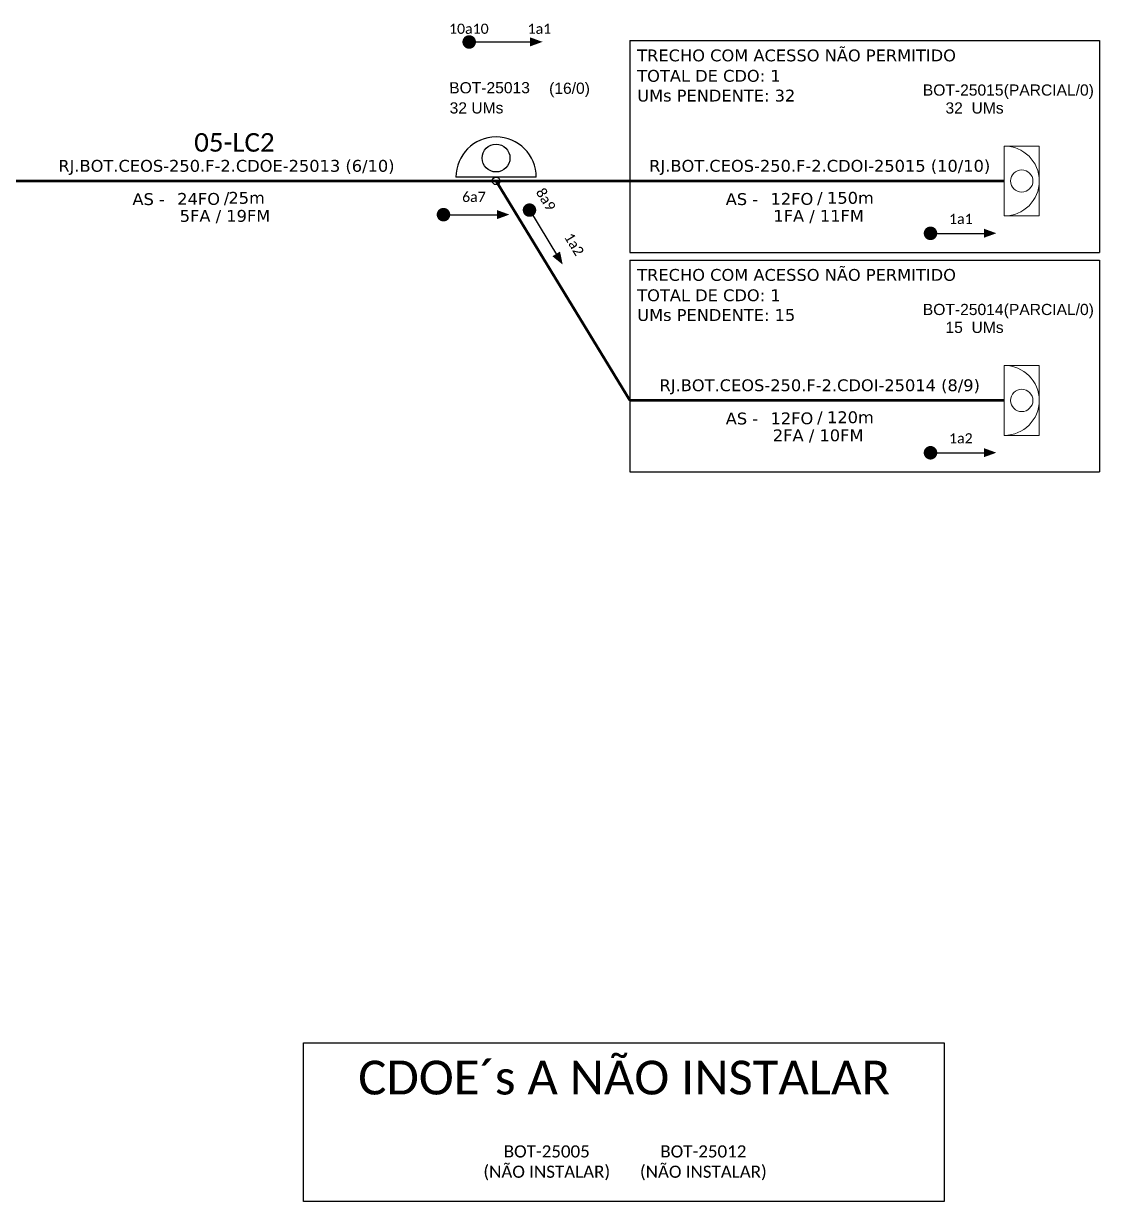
# Model space of a CAD drawing. Header units: millimetres. Extents: x 6890 to 7761, y -602 to 149.
# Drawn here: x 7261 to 7420, y -362.8 to -188.7 of the extents above; entities that cross this region are included whole.
import ezdxf
from ezdxf.enums import TextEntityAlignment as Align

# ---------------------------------------------------------------- set-up
doc = ezdxf.new("R2010")
doc.units = ezdxf.units.MM
for name, color, linetype, lineweight in [("20.0-LEGENDA DOS CDO'S", 1, 'Continuous', 0), ('20.1-CDO_INTERIOR', 1, 'Continuous', 0), ('20.2-CDO_POSTE', 1, 'Continuous', 5), ('40.1-ETIQUETAS', 1, 'Continuous', 20)]:
    doc.layers.add(name, color=color, linetype=linetype, lineweight=lineweight)
for name, color, linetype in [('CABO OPTICO EXISTENTE', 5, 'Continuous'), ('CAP a instalar', 1, 'Continuous'), ('CD de instalação futura', 8, 'Continuous'), ('label_cabos', 7, 'Continuous'), ('PROJETO_FTTH', 1, 'Continuous'), ('SETA', 7, 'Continuous')]:
    doc.layers.add(name, color=color, linetype=linetype)
doc.styles.add('ARIAL', font='arial.ttf')
doc.styles.add('siredit', font='verdana.ttf')
doc.linetypes.add('FENCELINE1', pattern='A,0.25,-0.1,[133,ltypeshp.shx,S=0.1,R=0,X=-0.1,Y=0],-0.1,1', length=1.45)

# ---------------------------------------------------------------- blocks, each defined once
blk = doc.blocks.new('ETIQUETA_RS5F')
at = {"layer": '40.1-ETIQUETAS', "color": 0, "style": 'siredit'}
blk.add_text('/', height=1.5, dxfattribs=at).set_placement((1.55, -1.95), align=Align.MIDDLE_RIGHT)
for tag, p in [('ETIQUETA_R_PRIMARIA', (1.18, 4.1)), ('ETIQUETA_R_SECUNDARIA', (1.18, 2.1)), ('F_ATIVAS/F_MORTAS', (1.11, -4.24))]:
    blk.add_attdef(tag, text='', height=1.5, dxfattribs=at).set_placement(p, align=Align.MIDDLE_CENTER)
for tag, p in [('TIPO_CABO', (-6.62, -2.12)), ('CAP_CABO', (0.37, -2.09))]:
    blk.add_attdef(tag, text='', height=1.5, dxfattribs=at).set_placement(p, align=Align.MIDDLE_RIGHT)
blk.add_attdef('METROS', text='', height=1.5, dxfattribs=at).set_placement((2.11, -1.95), align=Align.MIDDLE_LEFT)
for tag, p in [('FUSÃO_1', (0.82, -8.39)), ('FUSÃO_2', (0.82, -10.6)), ('FUSÃO_3', (0.82, -12.93)), ('FUSÃO_4', (0.82, -15.14)), ('FUSÃO_5', (0.82, -17.16))]:
    blk.add_attdef(tag, text='', height=1.5, dxfattribs=at).set_placement(p, align=Align.CENTER)
blk = doc.blocks.new('CDOE-TEXTO PADRÃO')
at = {"layer": "20.0-LEGENDA DOS CDO'S", "color": 0, "style": 'ARIAL'}
for tag, p in [('CDO_N', (0.49, 7.39)), ('CORDOALHA', (0.5, 4.33)), ('SAP', (0.51, 1.67)), ('SPLITER_1', (0.59, -0.91)), ('SPLITER_2', (0.6, -3.55)), ('(XX-XX_F)S', (0.54, -8.29)), ('(XX-XX_L)S', (0.55, -10.83)), ('UMS', (0.55, -13.15))]:
    blk.add_attdef(tag, p, '', height=1.7, rotation=0.118, dxfattribs=at)
blk.add_attdef('FIBRAS_UTILIZADAS', text='', height=1.7, rotation=0.118, dxfattribs=at).set_placement((19.77, 7.43), align=Align.CENTER)
blk = doc.blocks.new('CDOE POSTE_')
at = {"color": 1}
blk.add_line((12.92, -5.49), (-2.38, -5.49), dxfattribs=at)
for centre, radius in [((5.27, -1.86), 2.64), ((5.27, -6.2), 0.708)]:
    blk.add_circle(centre, radius, dxfattribs=at)
blk.add_arc((5.27, -5.49), 7.65, 0, 180, dxfattribs=at)
blk = doc.blocks.new('CDOI_INT')
at = {"layer": '20.1-CDO_INTERIOR', "color": 0, "lineweight": 18}
blk.add_lwpolyline([(4.25, -4.25), (4.25, 4.25), (0, 4.25), (0, -4.25)], close=True, dxfattribs=at)
blk.add_circle((2.12, 0), 1.36, dxfattribs=at)
blk.add_arc((0, 0), 4.25, 270, 90, dxfattribs=at)
at = {"layer": "20.0-LEGENDA DOS CDO'S", "color": 0, "style": 'ARIAL'}
for tag, p in [('CDO_N', (-0.08, 10.38)), ('SPLITER_1', (21.18, 10.38)), ('SPLITER_2', (21.19, 8.68)), ('SURVEY', (-0.08, 8.2)), ('SAP', (-0.08, 6.23)), ('1:XX', (5.94, -2.22)), ('UMS', (5.94, -4.24))]:
    blk.add_attdef(tag, p, '', height=1.36, dxfattribs=at)
blk.add_attdef('FIBRAS_UTILIZADAS', text='', height=1.36, dxfattribs=at).set_placement((15.34, 10.38), align=Align.CENTER)

msp = doc.modelspace()

# ---------------------------------------------------------------- linework, layer by layer
at = {"const_width": 1}
for points in [[(7326.35, -191.39, 1), (7327.35, -191.39, 1)], [(7322.55, -216.92, 1), (7323.55, -216.92, 1)], [(7335.51, -215.82, 1), (7336.02, -216.67, 1)]]:
    msp.add_lwpolyline(points, format="xyb", close=True, dxfattribs=at)
at = {"color": 3}
for points in [[(7350.61, -191.19), (7420.03, -191.19), (7420.03, -222.52)], [(7350.61, -191.19), (7350.61, -222.52)], [(7350.61, -222.52), (7420.03, -222.52)], [(7350.61, -223.63), (7420.03, -223.63), (7420.03, -254.96)], [(7350.61, -223.63), (7350.61, -254.96)], [(7350.61, -254.96), (7420.03, -254.96)]]:
    msp.add_lwpolyline(points, dxfattribs=at)
at = {"color": 8, "const_width": 1}
for points in [[(7394.55, -219.68, 1), (7395.55, -219.68, 1)], [(7394.55, -252.12, 1), (7395.55, -252.12, 1)]]:
    msp.add_lwpolyline(points, format="xyb", close=True, dxfattribs=at)
at = {"layer": 'CAP a instalar', "linetype": 'FENCELINE1', "ltscale": 6, "const_width": 0.4}
msp.add_lwpolyline([(7244.31, -211.94), (7330.83, -211.94)], dxfattribs=at)
at = {"layer": 'CAP a instalar', "color": 8, "linetype": 'FENCELINE1', "ltscale": 6, "const_width": 0.4}
for points in [[(7330.83, -211.94), (7350.61, -244.38)], [(7330.83, -211.94), (7405.95, -211.94)], [(7350.61, -244.38), (7405.95, -244.38)]]:
    msp.add_lwpolyline(points, dxfattribs=at)
at = {"layer": 'PROJETO_FTTH', "ltscale": 2}
msp.add_lwpolyline([(7302.34, -339.34), (7397.08, -339.34), (7397.08, -362.8), (7302.34, -362.8)], close=True, dxfattribs=at)
at = {"layer": 'SETA'}
for points in [[(7327.27, -191.39), (7335.86, -191.39)], [(7323.05, -216.92), (7331.65, -216.92)], [(7335.6, -215.97), (7340.06, -223.32)]]:
    msp.add_lwpolyline(points, dxfattribs=at)
at = {"layer": 'SETA', "color": 8}
for points in [[(7395.05, -219.68), (7403.64, -219.68)], [(7395.05, -252.12), (7403.64, -252.12)]]:
    msp.add_lwpolyline(points, dxfattribs=at)
at = {"layer": 'SETA'}
for points in [[(7335.86, -190.71), (7337.7, -191.37), (7335.86, -192.04)], [(7330.96, -216.24), (7332.79, -216.91), (7330.96, -217.58)], [(7340.28, -222.37), (7340.67, -224.29), (7339.15, -223.07)]]:
    msp.add_solid(points, dxfattribs=at)
at = {"layer": 'SETA', "color": 8}
for points in [[(7402.95, -219), (7404.79, -219.67), (7402.95, -220.33)], [(7402.95, -251.44), (7404.79, -252.11), (7402.95, -252.77)]]:
    msp.add_solid(points, dxfattribs=at)

# ---------------------------------------------------------------- block references
at = {"layer": '20.2-CDO_POSTE'}
ref = msp.add_blockref('CDOE-TEXTO PADRÃO', (7330.99, -210.05), dxfattribs=dict(at, xscale=0.972000002861023, yscale=0.972000002861023, zscale=0.972000002861023))
ref.add_attrib('CDO_N', 'BOT-25013', (7323.9, -198.99), dxfattribs={"layer": "20.0-LEGENDA DOS CDO'S", "color": 0, "height": 1.652, "rotation": 0.118, "style": 'ARIAL'})
ref.add_attrib('CORDOALHA', '32 UMs', (7323.96, -201.97), dxfattribs={"layer": "20.0-LEGENDA DOS CDO'S", "color": 0, "height": 1.652, "rotation": 0.118, "style": 'ARIAL'})
ref.add_attrib('FIBRAS_UTILIZADAS', '       (16/0)', dxfattribs={"layer": "20.0-LEGENDA DOS CDO'S", "color": 0, "height": 1.6523, "rotation": 0.118, "style": 'ARIAL'}).set_placement((7339.44, -199.06), align=Align.CENTER)
at = {"layer": 'CAP a instalar', "linetype": 'FENCELINE1', "ltscale": 7}
ref = msp.add_blockref('ETIQUETA_RS5F', (7289.58, -212.15), dxfattribs=dict(at, xscale=1.166399984999771, yscale=1.166399984999771, zscale=1.166399984999771))
ref.add_attrib('ETIQUETA_R_SECUNDARIA', 'RJ.BOT.CEOS-250.F-2.CDOE-25013 (6/10)', dxfattribs={"layer": '40.1-ETIQUETAS', "color": 0, "height": 1.7496, "style": 'siredit'}).set_placement((7290.96, -209.7), align=Align.MIDDLE_CENTER)
ref.add_attrib('TIPO_CABO', 'AS -', dxfattribs={"layer": '40.1-ETIQUETAS', "color": 0, "height": 1.75, "style": 'siredit'}).set_placement((7281.86, -214.62), align=Align.MIDDLE_RIGHT)
ref.add_attrib('CAP_CABO', '24FO', dxfattribs={"layer": '40.1-ETIQUETAS', "color": 0, "height": 1.75, "style": 'siredit'}).set_placement((7290.01, -214.59), align=Align.MIDDLE_RIGHT)
ref.add_attrib('METROS', '25m', dxfattribs={"layer": '40.1-ETIQUETAS', "color": 0, "height": 1.75, "style": 'siredit'}).set_placement((7291.25, -214.43), align=Align.MIDDLE_LEFT)
ref.add_attrib('F_ATIVAS/F_MORTAS', '5FA / 19FM', dxfattribs={"layer": '40.1-ETIQUETAS', "color": 0, "height": 1.75, "style": 'siredit'}).set_placement((7290.75, -217.1), align=Align.MIDDLE_CENTER)
at = {"layer": 'CAP a instalar', "color": 8, "linetype": 'FENCELINE1', "ltscale": 7}
ref = msp.add_blockref('ETIQUETA_RS5F', (7377.29, -212.15), dxfattribs=dict(at, xscale=1.166399984998861, yscale=1.166399984998861, zscale=1.166399984998861))
ref.add_attrib('ETIQUETA_R_SECUNDARIA', 'RJ.BOT.CEOS-250.F-2.CDOI-25015 (10/10)', dxfattribs={"layer": 'CABO OPTICO EXISTENTE', "color": 0, "height": 1.7496, "style": 'siredit'}).set_placement((7378.67, -209.7), align=Align.MIDDLE_CENTER)
ref.add_attrib('TIPO_CABO', 'AS -', dxfattribs={"layer": '40.1-ETIQUETAS', "color": 0, "height": 1.75, "style": 'siredit'}).set_placement((7369.57, -214.62), align=Align.MIDDLE_RIGHT)
ref.add_attrib('CAP_CABO', '12FO', dxfattribs={"layer": '40.1-ETIQUETAS', "color": 0, "height": 1.75, "style": 'siredit'}).set_placement((7377.72, -214.59), align=Align.MIDDLE_RIGHT)
ref.add_attrib('METROS', '150m', dxfattribs={"layer": '40.1-ETIQUETAS', "color": 0, "height": 1.75, "style": 'siredit'}).set_placement((7379.75, -214.43), align=Align.MIDDLE_LEFT)
ref.add_attrib('F_ATIVAS/F_MORTAS', '1FA / 11FM', dxfattribs={"layer": '40.1-ETIQUETAS', "color": 0, "height": 1.75, "style": 'siredit'}).set_placement((7378.51, -217.1), align=Align.MIDDLE_CENTER)
ref = msp.add_blockref('ETIQUETA_RS5F', (7377.29, -244.59), dxfattribs=dict(at, xscale=1.166399984998861, yscale=1.166399984998861, zscale=1.166399984998861))
ref.add_attrib('ETIQUETA_R_SECUNDARIA', 'RJ.BOT.CEOS-250.F-2.CDOI-25014 (8/9)', dxfattribs={"layer": 'CABO OPTICO EXISTENTE', "color": 0, "height": 1.7496, "style": 'siredit'}).set_placement((7378.67, -242.14), align=Align.MIDDLE_CENTER)
ref.add_attrib('TIPO_CABO', 'AS -', dxfattribs={"layer": '40.1-ETIQUETAS', "color": 0, "height": 1.75, "style": 'siredit'}).set_placement((7369.57, -247.06), align=Align.MIDDLE_RIGHT)
ref.add_attrib('CAP_CABO', '12FO', dxfattribs={"layer": '40.1-ETIQUETAS', "color": 0, "height": 1.75, "style": 'siredit'}).set_placement((7377.72, -247.03), align=Align.MIDDLE_RIGHT)
ref.add_attrib('METROS', '120m', dxfattribs={"layer": '40.1-ETIQUETAS', "color": 0, "height": 1.75, "style": 'siredit'}).set_placement((7379.75, -246.87), align=Align.MIDDLE_LEFT)
ref.add_attrib('F_ATIVAS/F_MORTAS', '2FA / 10FM', dxfattribs={"layer": '40.1-ETIQUETAS', "color": 0, "height": 1.75, "style": 'siredit'}).set_placement((7378.44, -249.54), align=Align.MIDDLE_CENTER)
at = {"layer": 'CD de instalação futura', "color": 8, "ltscale": 11}
ref = msp.add_blockref('CDOI_INT', (7405.96, -211.94), dxfattribs=dict(at, xscale=1.21541625498503, yscale=1.21541625498503, zscale=1.21541625498503))
ref.add_attrib('CDO_N', 'BOT-25015', dxfattribs={"layer": "20.0-LEGENDA DOS CDO'S", "color": 0, "height": 1.653, "style": 'ARIAL'}).set_placement((7405.85, -199.32), align=Align.RIGHT)
ref.add_attrib('FIBRAS_UTILIZADAS', '    (PARCIAL/0)', dxfattribs={"layer": "20.0-LEGENDA DOS CDO'S", "color": 0, "height": 1.65, "style": 'ARIAL'}).set_placement((7411.26, -199.32), align=Align.CENTER)
ref.add_attrib('SURVEY', '32  UMs', dxfattribs={"layer": "20.0-LEGENDA DOS CDO'S", "color": 0, "height": 1.653, "style": 'ARIAL'}).set_placement((7405.86, -201.97), align=Align.RIGHT)
ref = msp.add_blockref('CDOI_INT', (7405.96, -244.38), dxfattribs=dict(at, xscale=1.21541625498503, yscale=1.21541625498503, zscale=1.21541625498503))
ref.add_attrib('CDO_N', 'BOT-25014', dxfattribs={"layer": "20.0-LEGENDA DOS CDO'S", "color": 0, "height": 1.653, "style": 'ARIAL'}).set_placement((7405.85, -231.76), align=Align.RIGHT)
ref.add_attrib('FIBRAS_UTILIZADAS', '    (PARCIAL/0)', dxfattribs={"layer": "20.0-LEGENDA DOS CDO'S", "color": 0, "height": 1.65, "style": 'ARIAL'}).set_placement((7411.26, -231.76), align=Align.CENTER)
ref.add_attrib('SURVEY', '15  UMs', dxfattribs={"layer": "20.0-LEGENDA DOS CDO'S", "color": 0, "height": 1.653, "style": 'ARIAL'}).set_placement((7405.86, -234.41), align=Align.RIGHT)
at = {"layer": 'label_cabos', "xscale": 0.7775999903678894, "yscale": 0.7775999903678894, "zscale": 0.7775999903678894}
msp.add_blockref('CDOE POSTE_', (7326.73, -207.11), dxfattribs=at)

# ---------------------------------------------------------------- texts
at = {"color": 3, "style": 'siredit'}
for s, p in [('TRECHO COM ACESSO NÃO PERMITIDO', (7351.69, -194.25)), ('TOTAL DE CDO: 1', (7351.69, -197.27)), ('UMs PENDENTE: 32', (7351.69, -200.19)), ('TRECHO COM ACESSO NÃO PERMITIDO', (7351.69, -226.7)), ('TOTAL DE CDO: 1', (7351.69, -229.71)), ('UMs PENDENTE: 15', (7351.69, -232.63))]:
    msp.add_text(s, height=1.7496, dxfattribs=at).set_placement(p)
at = {"attachment_point": 5}
for s, insert, char_height, width in [('\\C7;\\fCalibri|b0|i0|c0|p34;10a10', (7326.8, -189.44), 1.5, 25.3588), ('\\C7;\\fCalibri|b0|i0|c0|p34;1a1', (7337.23, -189.44), 1.5, 25.3588), ('\\C3;\\fCalibri|b0|i0|c0|p34;05-LC2', (7292.14, -206.25), 2.7432, 40.9104), ('\\C7;\\fCalibri|b0|i0|c0|p34;6a7', (7327.55, -214.3), 1.5, 25.3588), ('{\\fCalibri|b0|i0|c0|p34;\\C2;CDOE´s A NÃO INSTALAR}', (7349.77, -344.52), 5, 117.4504), ('\\C7;\\fCalibri|b0|i0|c0|p34;BOT-25005\\P(NÃO INSTALAR)', (7338.32, -357.1), 1.8, 19.465), ('\\C7;\\fCalibri|b0|i0|c0|p34;BOT-25012\\P(NÃO INSTALAR)', (7361.47, -357.1), 1.8, 19.465)]:
    msp.add_mtext(s, dxfattribs=dict(at, insert=insert, char_height=char_height, width=width))
at = {"char_height": 1.5, "width": 25.3588, "attachment_point": 5, "rotation": 301.2901}
for s, insert in [('\\C7;\\fCalibri|b0|i0|c0|p34;8a9', (7338.18, -214.67)), ('\\C7;\\fCalibri|b0|i0|c0|p34;1a2', (7342.37, -221.3))]:
    msp.add_mtext(s, dxfattribs=dict(at, insert=insert))
at = {"color": 8, "char_height": 1.5, "width": 25.3588, "attachment_point": 5}
for s, insert in [('\\fCalibri|b0|i0|c0|p34;1a1', (7399.54, -217.55)), ('\\fCalibri|b0|i0|c0|p34;1a2', (7399.54, -249.99))]:
    msp.add_mtext(s, dxfattribs=dict(at, insert=insert))

doc.saveas('drawing.dxf')
